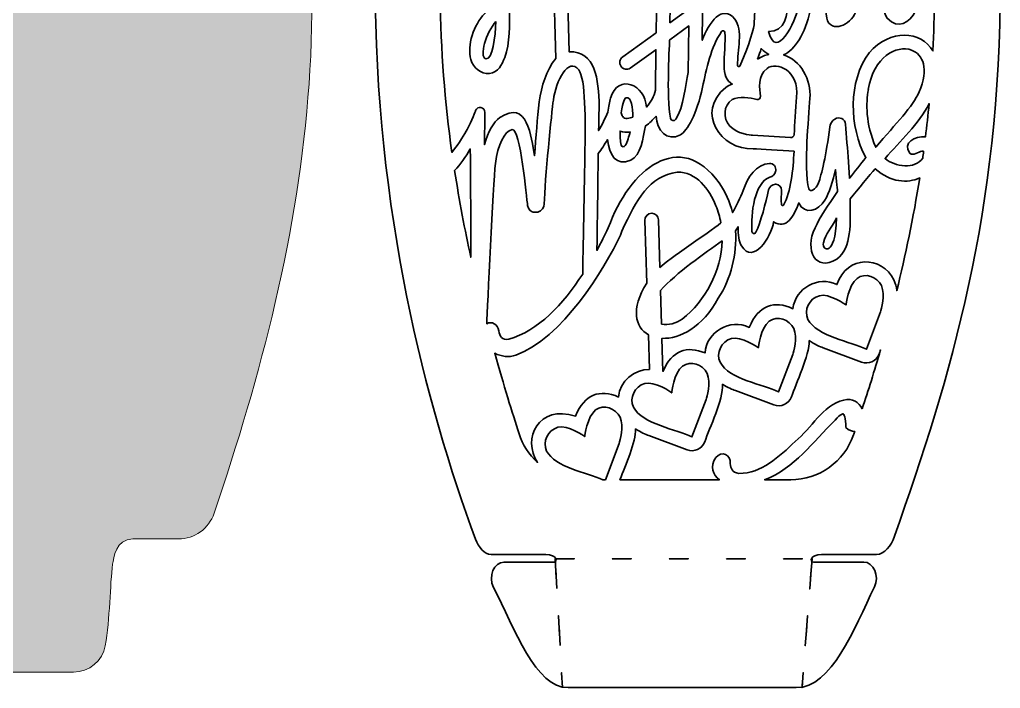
# Model space of a CAD drawing. Header units: inches. Extents: x -3.5 to 26.9, y -12.5 to 13.2.
# Drawn here: x 13.714 to 18.012, y -12.527 to -9.598 of the extents above; entities that cross this region are included whole.
import ezdxf

# ---------------------------------------------------------------- set-up
doc = ezdxf.new("R2010")
doc.units = ezdxf.units.IN
doc.header["$MEASUREMENT"] = 0
doc.layers.add('Bouquet Lantern - Floral Panels', color=7, linetype='Continuous', lineweight=0)

msp = doc.modelspace()

# ---------------------------------------------------------------- hatches: boundary and pattern name
at = {"layer": 'Bouquet Lantern - Floral Panels', "true_color": 0xe6e7e8, "transparency": 33554687}
h = msp.add_hatch(color=254, dxfattribs=at)
h.dxf.hatch_style = 2
edge = h.paths.add_edge_path()
edge.add_spline(control_points=[(14.5247, -7.7195), (14.5247, -7.7195), (14.2508, -7.7195), (14.2508, -7.7195), (14.1658, -7.7084), (14.1808, -7.6385), (14.1625, -7.5813), (14.1407, -7.4757), (14.0999, -7.2792), (14.0365, -7.1135), (13.9022, -6.7663), (13.8317, -6.8538), (13.5707, -6.8435), (13.3803, -6.8619), (13.2532, -7.4374), (13.2204, -7.5817), (13.2005, -7.638), (13.2153, -7.7096), (13.1304, -7.7196), (13.1304, -7.7196), (12.8728, -7.7196), (12.8728, -7.7196), (12.8039, -7.7196), (12.7418, -7.7623), (12.7179, -7.8269), (12.2333, -9.1385), (12.4362, -10.6467), (12.8151, -11.7606), (12.8378, -11.8273), (12.9007, -11.872), (12.9712, -11.872), (12.9712, -11.872), (13.1676, -11.872), (13.1676, -11.872), (13.2415, -11.872), (13.2521, -11.9552), (13.2561, -11.9866), (13.2675, -12.0745), (13.2668, -12.2212), (13.284, -12.3362), (13.2943, -12.4049), (13.3543, -12.4553), (13.4239, -12.4553), (13.4239, -12.4553), (13.9503, -12.4553), (13.9503, -12.4553), (14.0185, -12.4553), (14.0776, -12.4069), (14.0896, -12.3398), (14.1101, -12.2235), (14.1099, -12.0707), (14.1218, -11.9831), (14.1255, -11.9556), (14.1368, -11.8721), (14.2097, -11.8721), (14.2097, -11.8721), (14.4097, -11.8721), (14.4097, -11.8721), (14.4808, -11.8721), (14.5439, -11.8267), (14.5667, -11.7594), (14.9758, -10.5509), (15.229, -9.2628), (14.6793, -7.8256), (14.6548, -7.7619), (14.5933, -7.7198), (14.525, -7.7198), (14.525, -7.7198), (14.5247, -7.7195), (14.5247, -7.7195), (14.5247, -7.7195), (14.5247, -7.7195), (14.5247, -7.7195), (14.5247, -7.7195), (14.5247, -7.7195), (14.5247, -7.7195)], knot_values=[0, 0, 0, 0, 1, 1, 1, 2, 2, 2, 3, 3, 3, 4, 4, 4, 5, 5, 5, 6, 6, 6, 7, 7, 7, 8, 8, 8, 9, 9, 9, 10, 10, 10, 11, 11, 11, 12, 12, 12, 13, 13, 13, 14, 14, 14, 15, 15, 15, 16, 16, 16, 17, 17, 17, 18, 18, 18, 19, 19, 19, 20, 20, 20, 21, 21, 21, 22, 22, 22, 23, 23, 23, 24, 24, 24, 25, 25, 25, 25], degree=3, periodic=0)

# ---------------------------------------------------------------- linework, layer by layer
at = {"layer": 'Bouquet Lantern - Floral Panels'}
msp.add_open_spline([(14.5247, -7.7195), (14.5247, -7.7195), (14.2508, -7.7195), (14.2508, -7.7195), (14.1658, -7.7084), (14.1808, -7.6385), (14.1625, -7.5813), (14.1407, -7.4757), (14.0999, -7.2792), (14.0365, -7.1135), (13.9022, -6.7663), (13.8317, -6.8538), (13.5707, -6.8435), (13.3803, -6.8619), (13.2532, -7.4374), (13.2204, -7.5817), (13.2005, -7.638), (13.2153, -7.7096), (13.1304, -7.7196), (13.1304, -7.7196), (12.8728, -7.7196), (12.8728, -7.7196), (12.8039, -7.7196), (12.7418, -7.7623), (12.7179, -7.8269), (12.2333, -9.1385), (12.4362, -10.6467), (12.8151, -11.7606), (12.8378, -11.8273), (12.9007, -11.872), (12.9712, -11.872), (12.9712, -11.872), (13.1676, -11.872), (13.1676, -11.872), (13.2415, -11.872), (13.2521, -11.9552), (13.2561, -11.9866), (13.2675, -12.0745), (13.2668, -12.2212), (13.284, -12.3362), (13.2943, -12.4049), (13.3543, -12.4553), (13.4239, -12.4553), (13.4239, -12.4553), (13.9503, -12.4553), (13.9503, -12.4553), (14.0185, -12.4553), (14.0776, -12.4069), (14.0896, -12.3398), (14.1101, -12.2235), (14.1099, -12.0707), (14.1218, -11.9831), (14.1255, -11.9556), (14.1368, -11.8721), (14.2097, -11.8721), (14.2097, -11.8721), (14.4097, -11.8721), (14.4097, -11.8721), (14.4808, -11.8721), (14.5439, -11.8267), (14.5667, -11.7594), (14.9758, -10.5509), (15.229, -9.2628), (14.6793, -7.8256), (14.6548, -7.7619), (14.5933, -7.7198), (14.525, -7.7198), (14.525, -7.7198), (14.5247, -7.7195), (14.5247, -7.7195), (14.5247, -7.7195), (14.5247, -7.7195), (14.5247, -7.7195), (14.5247, -7.7195), (14.5247, -7.7195), (14.5247, -7.7195)], degree=3, knots=[0, 0, 0, 0, 1, 1, 1, 2, 2, 2, 3, 3, 3, 4, 4, 4, 5, 5, 5, 6, 6, 6, 7, 7, 7, 8, 8, 8, 9, 9, 9, 10, 10, 10, 11, 11, 11, 12, 12, 12, 13, 13, 13, 14, 14, 14, 15, 15, 15, 16, 16, 16, 17, 17, 17, 18, 18, 18, 19, 19, 19, 20, 20, 20, 21, 21, 21, 22, 22, 22, 23, 23, 23, 24, 24, 24, 25, 25, 25, 25], dxfattribs=at)
at = {"layer": 'Bouquet Lantern - Floral Panels', "color": 250, "lineweight": 35, "true_color": 0x231f20}
for points, knots in [([(17.6378, -7.6936), (17.6298, -7.6698), (17.6055, -7.6488), (17.5872, -7.6488), (17.5872, -7.6488), (17.2422, -7.6488), (17.2422, -7.6488), (17.2259, -7.6488), (17.2344, -7.6191), (17.2497, -7.6191), (17.2497, -7.6191), (17.5023, -7.6191), (17.5023, -7.6191), (17.5351, -7.6191), (17.5685, -7.5677), (17.5484, -7.5116), (17.4356, -7.1964), (17.058, -6.7727), (16.762, -6.7727), (16.762, -6.7727), (16.5063, -6.7727), (16.5063, -6.7727), (16.2134, -6.7727), (15.8523, -7.1553), (15.7237, -7.5116), (15.7067, -7.5585), (15.743, -7.6191), (15.774, -7.6191), (15.774, -7.6191), (16.0038, -7.6191), (16.0038, -7.6191), (16.0194, -7.6191), (16.0269, -7.6488), (16.0105, -7.6488), (16.0105, -7.6488), (15.6856, -7.6488), (15.6856, -7.6488), (15.6637, -7.6488), (15.6403, -7.6663), (15.6326, -7.6868), (15.4926, -8.0563), (15.2722, -8.7611), (15.2722, -9.43), (15.2722, -10.432), (15.4926, -11.2824), (15.7123, -11.8732), (15.7252, -11.9075), (15.7513, -11.9402), (15.7801, -11.9402), (15.7801, -11.9402), (16.0199, -11.9402), (16.0199, -11.9402), (16.0703, -11.9402), (16.0715, -11.9732), (16.0566, -11.9732), (16.0566, -11.9732), (15.8373, -11.9732), (15.8373, -11.9732), (15.7931, -11.9732), (15.7667, -12.0364), (15.7909, -12.0841), (15.8823, -12.263), (15.9774, -12.5266), (16.1181, -12.5234), (16.1181, -12.5234), (17.1177, -12.5234), (17.1177, -12.5234), (17.2715, -12.5243), (17.371, -12.2663), (17.4602, -12.082), (17.4831, -12.0346), (17.4562, -11.9732), (17.4128, -11.9732), (17.4128, -11.9732), (17.1928, -11.9732), (17.1928, -11.9732), (17.1753, -11.9732), (17.1784, -11.9402), (17.2285, -11.9402), (17.2285, -11.9402), (17.4692, -11.9402), (17.4692, -11.9402), (17.5034, -11.9402), (17.5344, -11.902), (17.5481, -11.8598), (17.7947, -11.1623), (18.012, -10.4411), (18.012, -9.43), (18.012, -8.6728), (17.7634, -8.0667), (17.6378, -7.6936), (17.6378, -7.6936), (17.6378, -7.6936), (17.6378, -7.6936), (17.6378, -7.6936), (17.6378, -7.6936), (17.6378, -7.6936)], [0, 0, 0, 0, 1, 1, 1, 2, 2, 2, 3, 3, 3, 4, 4, 4, 5, 5, 5, 6, 6, 6, 7, 7, 7, 8, 8, 8, 9, 9, 9, 10, 10, 10, 11, 11, 11, 12, 12, 12, 13, 13, 13, 14, 14, 14, 15, 15, 15, 16, 16, 16, 17, 17, 17, 18, 18, 18, 19, 19, 19, 20, 20, 20, 21, 21, 21, 22, 22, 22, 23, 23, 23, 24, 24, 24, 25, 25, 25, 26, 26, 26, 27, 27, 27, 28, 28, 28, 29, 29, 29, 30, 30, 30, 31, 31, 31, 32, 32, 32, 32]), ([(17.0997, -9.3968), (17.1083, -9.4166), (17.1245, -9.4282), (17.1444, -9.4345), (17.142, -9.4593), (17.1402, -9.4975), (17.1322, -9.5298), (17.111, -9.6143), (17.0305, -9.7793), (16.9966, -9.6503), (17.0662, -9.6514), (17.0869, -9.5741), (17.0755, -9.5146), (17.0585, -9.403), (16.9769, -9.4118), (16.948, -9.5113), (16.9366, -9.5449), (16.9337, -9.5839), (16.9331, -9.6198), (16.9288, -9.6518), (16.8942, -9.7523), (16.8699, -9.8009), (16.8674, -9.8059), (16.8597, -9.8042), (16.8597, -9.7985), (16.8601, -9.7336), (16.8852, -9.6424), (16.848, -9.595), (16.7951, -9.5275), (16.7326, -9.6106), (16.7056, -9.6882), (16.7056, -9.6882), (16.7088, -9.448), (16.7088, -9.448), (16.7091, -9.4257), (16.6828, -9.4136), (16.6662, -9.4284), (16.6558, -9.4375), (16.6498, -9.4506), (16.6495, -9.4643), (16.6495, -9.4643), (16.6481, -9.5509), (16.6481, -9.5509), (16.6481, -9.5509), (16.564, -9.6116), (16.564, -9.6116), (16.564, -9.6116), (16.5649, -9.5445), (16.5649, -9.5445), (16.5652, -9.5232), (16.5409, -9.5111), (16.5241, -9.5241), (16.5123, -9.5332), (16.5052, -9.5473), (16.5049, -9.5621), (16.5049, -9.5621), (16.5035, -9.6549), (16.5035, -9.6549), (16.5035, -9.6549), (16.3569, -9.7603), (16.3569, -9.7603), (16.3433, -9.7702), (16.3401, -9.7891), (16.3498, -9.8028), (16.3591, -9.8159), (16.3773, -9.8189), (16.3903, -9.8096), (16.3903, -9.8096), (16.5027, -9.7292), (16.5027, -9.7292), (16.5027, -9.7292), (16.5006, -9.9068), (16.5006, -9.9068), (16.4942, -9.9339), (16.4809, -9.9588), (16.4606, -9.9809), (16.4569, -9.883), (16.3373, -9.83), (16.3033, -9.9418), (16.2988, -9.958), (16.2949, -9.9789), (16.292, -10.0023), (16.2798, -10.0305), (16.2666, -10.058), (16.2516, -10.0838), (16.2527, -10.0205), (16.2535, -9.9775), (16.254, -9.9766), (16.2517, -9.8581), (16.2374, -9.7352), (16.1222, -9.7381), (16.1222, -9.7381), (16.1124, -9.3618), (16.1124, -9.3618), (16.1124, -9.3618), (16.1959, -9.3014), (16.1959, -9.3014), (16.1891, -9.3623), (16.221, -9.4453), (16.2924, -9.3998), (16.3244, -9.3792), (16.3422, -9.3238), (16.3526, -9.2828), (16.3812, -9.3088), (16.4185, -9.2867), (16.4363, -9.2566), (16.4363, -9.2566), (16.426, -9.4535), (16.426, -9.4535), (16.4249, -9.4752), (16.4483, -9.4896), (16.4672, -9.4789), (16.4672, -9.4789), (16.4672, -9.4789), (16.4672, -9.4789), (16.4774, -9.4731), (16.4838, -9.4624), (16.4842, -9.4507), (16.4851, -9.4195), (16.4872, -9.3525), (16.4916, -9.2702), (16.4994, -9.1261), (16.5267, -8.9966), (16.5749, -8.9178), (16.5817, -8.9067), (16.5977, -8.907), (16.6041, -8.9185), (16.6209, -8.9489), (16.622, -8.987), (16.6242, -9.0281), (16.552, -9.0561), (16.4792, -9.155), (16.5219, -9.2257), (16.5609, -9.2775), (16.6234, -9.2395), (16.6478, -9.1861), (16.667, -9.1491), (16.6785, -9.1088), (16.6824, -9.0661), (16.7001, -9.0564), (16.7133, -9.0452), (16.7291, -9.028), (16.7291, -9.028), (16.7233, -9.2598), (16.7233, -9.2598), (16.7227, -9.2834), (16.7481, -9.2985), (16.7685, -9.2867), (16.7788, -9.2807), (16.7852, -9.2699), (16.7853, -9.258), (16.7855, -9.2241), (16.7859, -9.1488), (16.787, -9.0645), (16.7885, -8.9392), (16.8191, -8.796), (16.8674, -8.7175), (16.874, -8.7068), (16.8898, -8.7066), (16.896, -8.7175), (16.9134, -8.7481), (16.9145, -8.7866), (16.9167, -8.8281), (16.8666, -8.8485), (16.8217, -8.8961), (16.8076, -8.9449), (16.779, -9.0221), (16.8509, -9.0874), (16.9124, -9.0257), (16.9483, -8.9895), (16.9703, -8.92), (16.9749, -8.8663), (16.9792, -8.8639), (16.9837, -8.8611), (16.9881, -8.8582), (17.0101, -8.8425), (17.0302, -8.8228), (17.0438, -8.7932), (17.081, -8.8328), (17.1415, -8.805), (17.1691, -8.7756), (17.1938, -8.7493), (17.2124, -8.688), (17.2124, -8.688), (17.2124, -8.688), (17.2134, -8.722), (17.2052, -8.7457), (17.182, -8.8118), (17.1249, -8.8839), (17.1019, -8.9443), (17.0838, -8.9914), (17.0881, -9.0393), (17.1416, -9.0564), (17.1727, -9.0664), (17.2033, -9.0559), (17.2263, -9.0335), (17.2142, -9.0782), (17.229, -9.1331), (17.2694, -9.1673), (17.2694, -9.1673), (17.2694, -9.1673), (17.2694, -9.1673), (17.2887, -9.1873), (17.333, -9.2332), (17.3644, -9.2656), (17.3685, -9.3718), (17.3448, -9.5582), (17.3167, -9.5592), (17.2858, -9.5602), (17.3281, -9.3355), (17.1997, -9.3781), (17.1849, -9.383), (17.1627, -9.3795), (17.158, -9.37), (17.1576, -9.3696), (17.157, -9.3692), (17.1566, -9.3686), (17.1494, -9.3584), (17.1383, -9.3517), (17.1259, -9.3532), (17.1259, -9.3532), (17.1259, -9.3532), (17.1259, -9.3532), (17.1049, -9.3557), (17.0917, -9.3777), (17.1002, -9.3971), (17.1002, -9.3971), (17.0997, -9.3968), (17.0997, -9.3968), (17.0997, -9.3968), (17.0997, -9.3968), (17.0997, -9.3968), (17.0997, -9.3968), (17.0997, -9.3968), (17.0997, -9.3968)], [0, 0, 0, 0, 1, 1, 1, 2, 2, 2, 3, 3, 3, 4, 4, 4, 5, 5, 5, 6, 6, 6, 7, 7, 7, 8, 8, 8, 9, 9, 9, 10, 10, 10, 11, 11, 11, 12, 12, 12, 13, 13, 13, 14, 14, 14, 15, 15, 15, 16, 16, 16, 17, 17, 17, 18, 18, 18, 19, 19, 19, 20, 20, 20, 21, 21, 21, 22, 22, 22, 23, 23, 23, 24, 24, 24, 25, 25, 25, 26, 26, 26, 27, 27, 27, 28, 28, 28, 29, 29, 29, 30, 30, 30, 31, 31, 31, 32, 32, 32, 33, 33, 33, 34, 34, 34, 35, 35, 35, 36, 36, 36, 37, 37, 37, 38, 38, 38, 39, 39, 39, 40, 40, 40, 41, 41, 41, 42, 42, 42, 43, 43, 43, 44, 44, 44, 45, 45, 45, 46, 46, 46, 47, 47, 47, 48, 48, 48, 49, 49, 49, 50, 50, 50, 51, 51, 51, 52, 52, 52, 53, 53, 53, 54, 54, 54, 55, 55, 55, 56, 56, 56, 57, 57, 57, 58, 58, 58, 59, 59, 59, 60, 60, 60, 61, 61, 61, 62, 62, 62, 63, 63, 63, 64, 64, 64, 65, 65, 65, 66, 66, 66, 67, 67, 67, 68, 68, 68, 69, 69, 69, 70, 70, 70, 71, 71, 71, 72, 72, 72, 73, 73, 73, 74, 74, 74, 75, 75, 75, 76, 76, 76, 77, 77, 77, 78, 78, 78, 78]), ([(15.7122, -9.9963), (15.7122, -9.9963), (15.6963, -10.0406), (15.6756, -10.0788), (15.6656, -10.0973), (15.641, -10.1377), (15.6087, -10.1793), (15.578, -9.9614), (15.5583, -9.7306), (15.5583, -9.4957), (15.5583, -9.4552), (15.559, -9.415), (15.5602, -9.3755), (15.5915, -9.3785), (15.6267, -9.3698), (15.6515, -9.351), (15.7117, -9.3161), (15.7608, -9.2578), (15.8003, -9.1896), (15.802, -9.2586), (15.8035, -9.361), (15.8023, -9.4818), (15.8023, -9.4818), (15.8023, -9.5223), (15.8023, -9.5223), (15.7813, -9.5406), (15.7644, -9.5573), (15.7517, -9.5717), (15.7048, -9.6185), (15.6738, -9.711), (15.6917, -9.7725), (15.7017, -9.8068), (15.7348, -9.8385), (15.7733, -9.8332), (15.8117, -9.8281), (15.8276, -9.7953), (15.8402, -9.7635), (15.8647, -9.7017), (15.859, -9.6155), (15.8619, -9.5498), (15.9178, -9.5039), (15.9822, -9.4549), (16.0535, -9.4041), (16.0535, -9.4041), (16.0633, -9.7682), (16.0633, -9.7682), (15.9788, -9.8766), (15.9872, -10.025), (15.9701, -10.1936), (15.957, -10.1107), (15.9391, -9.9446), (15.8187, -10.0267), (15.7902, -10.0461), (15.7681, -10.0892), (15.7512, -10.1452), (15.7519, -10.0949), (15.7527, -10.046), (15.7534, -10.0038), (15.7538, -9.9798), (15.7202, -9.9736), (15.7122, -9.9963), (15.7122, -9.9963), (15.7122, -9.9963), (15.7122, -9.9963), (15.7122, -9.9963), (15.7122, -9.9963), (15.7122, -9.9963)], [0, 0, 0, 0, 1, 1, 1, 2, 2, 2, 3, 3, 3, 4, 4, 4, 5, 5, 5, 6, 6, 6, 7, 7, 7, 8, 8, 8, 9, 9, 9, 10, 10, 10, 11, 11, 11, 12, 12, 12, 13, 13, 13, 14, 14, 14, 15, 15, 15, 16, 16, 16, 17, 17, 17, 18, 18, 18, 19, 19, 19, 20, 20, 20, 21, 21, 21, 22, 22, 22, 22]), ([(17.4366, -9.7427), (17.3444, -9.8648), (17.3492, -10.0705), (17.4224, -10.2014), (17.3999, -10.2309), (17.3734, -10.2641), (17.3508, -10.2921), (17.3508, -10.2921), (17.3463, -10.2198), (17.3463, -10.2198), (17.3416, -10.1655), (17.338, -10.1066), (17.3337, -10.056), (17.3317, -10.033), (17.3058, -10.0203), (17.2865, -10.033), (17.2742, -10.0409), (17.266, -10.0539), (17.2642, -10.0685), (17.2497, -10.1885), (17.227, -10.2816), (17.2153, -10.3117), (17.203, -10.3436), (17.1783, -10.3545), (17.1731, -10.3385), (17.1599, -10.298), (17.162, -10.1985), (17.164, -10.1324), (17.1683, -10.0713), (17.1745, -9.983), (17.1769, -9.9431), (17.1856, -9.86), (17.1344, -9.7743), (17.0622, -9.7521), (17.0874, -9.7409), (17.1103, -9.7166), (17.1301, -9.6857), (17.1728, -9.6188), (17.1948, -9.4989), (17.1952, -9.4398), (17.2038, -9.4393), (17.2126, -9.4382), (17.2212, -9.4368), (17.2237, -9.4368), (17.2274, -9.4371), (17.2312, -9.4427), (17.2491, -9.4698), (17.2426, -9.5813), (17.2545, -9.6034), (17.2844, -9.6582), (17.3656, -9.6146), (17.3824, -9.552), (17.4076, -9.4784), (17.4202, -9.3531), (17.4172, -9.2657), (17.4385, -9.2455), (17.4653, -9.22), (17.4872, -9.1993), (17.4701, -9.2423), (17.4684, -9.2938), (17.4997, -9.3324), (17.5091, -9.3475), (17.5398, -9.3786), (17.559, -9.3989), (17.5005, -9.4828), (17.4862, -9.5477), (17.5163, -9.5917), (17.6123, -9.6946), (17.7116, -9.4682), (17.6344, -9.396), (17.6598, -9.3624), (17.6906, -9.3266), (17.7155, -9.2884), (17.7198, -9.357), (17.7222, -9.4263), (17.7222, -9.4959), (17.7222, -9.577), (17.7201, -9.6566), (17.7163, -9.7348), (17.6638, -9.6466), (17.5297, -9.6363), (17.4367, -9.743), (17.4367, -9.743), (17.4367, -9.7427), (17.4367, -9.7427), (17.4367, -9.7427), (17.4367, -9.7427), (17.4367, -9.7427), (17.4367, -9.7427), (17.4366, -9.7427), (17.4366, -9.7427)], [0, 0, 0, 0, 1, 1, 1, 2, 2, 2, 3, 3, 3, 4, 4, 4, 5, 5, 5, 6, 6, 6, 7, 7, 7, 8, 8, 8, 9, 9, 9, 10, 10, 10, 11, 11, 11, 12, 12, 12, 13, 13, 13, 14, 14, 14, 15, 15, 15, 16, 16, 16, 17, 17, 17, 18, 18, 18, 19, 19, 19, 20, 20, 20, 21, 21, 21, 22, 22, 22, 23, 23, 23, 24, 24, 24, 25, 25, 25, 26, 26, 26, 27, 27, 27, 28, 28, 28, 29, 29, 29, 30, 30, 30, 30]), ([(15.8015, -9.6056), (15.7991, -9.6707), (15.787, -9.7771), (15.7566, -9.7686), (15.7262, -9.7602), (15.7595, -9.6531), (15.8015, -9.6056)], [0, 0, 0, 0, 1, 1, 1, 2, 2, 2, 2]), ([(16.563, -9.686), (16.563, -9.686), (16.6467, -9.6255), (16.6467, -9.6255), (16.6467, -9.6255), (16.6433, -9.8288), (16.6433, -9.8288), (16.6319, -9.8845), (16.6242, -9.9795), (16.5902, -10.0338), (16.584, -10.0438), (16.5685, -10.0409), (16.566, -10.0293), (16.5473, -9.9427), (16.5628, -9.686), (16.5628, -9.686), (16.5628, -9.686), (16.563, -9.686), (16.563, -9.686), (16.563, -9.686), (16.563, -9.686), (16.563, -9.686)], [0, 0, 0, 0, 1, 1, 1, 2, 2, 2, 3, 3, 3, 4, 4, 4, 5, 5, 5, 6, 6, 6, 7, 7, 7, 7]), ([(17.0272, -10.3186), (17.0123, -10.3188), (16.9994, -10.3292), (16.9962, -10.3436), (16.9841, -10.3968), (16.9619, -10.4877), (16.941, -10.5292), (16.9366, -10.538), (16.9234, -10.535), (16.9228, -10.5253), (16.9185, -10.4484), (16.9335, -10.3098), (17.0024, -10.2882), (17.0148, -10.2843), (17.0245, -10.2749), (17.0269, -10.2621), (17.0269, -10.2621), (17.0273, -10.2599), (17.0273, -10.2599), (17.0305, -10.2431), (17.0176, -10.2268), (17.0003, -10.2275), (16.9422, -10.2299), (16.9038, -10.2885), (16.8855, -10.3457), (16.8716, -10.3793), (16.856, -10.412), (16.8384, -10.4425), (16.8267, -10.3967), (16.8076, -10.3527), (16.7801, -10.3131), (16.6081, -10.0741), (16.387, -10.2502), (16.2937, -10.5102), (16.279, -10.5414), (16.2623, -10.5746), (16.244, -10.6082), (16.2448, -10.545), (16.2476, -10.3431), (16.2501, -10.1843), (16.2644, -10.1649), (16.2778, -10.1442), (16.2905, -10.123), (16.2988, -10.1909), (16.3267, -10.2418), (16.3923, -10.2128), (16.4367, -10.1932), (16.4463, -10.1157), (16.4573, -10.0624), (16.474, -10.0513), (16.489, -10.0373), (16.503, -10.0205), (16.507, -10.0803), (16.5503, -10.1352), (16.6103, -10.1018), (16.639, -10.0859), (16.6822, -10.0121), (16.707, -9.8931), (16.7231, -9.8159), (16.7448, -9.7139), (16.7903, -9.6496), (16.7948, -9.6434), (16.8044, -9.6463), (16.8051, -9.6538), (16.8083, -9.6935), (16.8003, -9.76), (16.8016, -9.7993), (16.7994, -9.8346), (16.8131, -9.8689), (16.8373, -9.8796), (16.826, -9.8838), (16.8174, -9.8889), (16.8088, -9.8948), (16.673, -10.0043), (16.788, -10.1689), (16.928, -10.1632), (16.928, -10.1632), (16.928, -10.1632), (16.928, -10.1632), (16.9645, -10.1656), (17.0476, -10.1706), (17.1078, -10.1742), (17.1037, -10.2543), (17.0947, -10.3518), (17.0616, -10.4096), (17.0592, -10.4138), (17.053, -10.4125), (17.0527, -10.4078), (17.0515, -10.3921), (17.0516, -10.3713), (17.053, -10.3454), (17.0538, -10.3307), (17.0422, -10.3184), (17.0274, -10.3185), (17.0274, -10.3185), (17.0272, -10.3185), (17.0272, -10.3185), (17.0272, -10.3185), (17.0272, -10.3186), (17.0272, -10.3186)], [0, 0, 0, 0, 1, 1, 1, 2, 2, 2, 3, 3, 3, 4, 4, 4, 5, 5, 5, 6, 6, 6, 7, 7, 7, 8, 8, 8, 9, 9, 9, 10, 10, 10, 11, 11, 11, 12, 12, 12, 13, 13, 13, 14, 14, 14, 15, 15, 15, 16, 16, 16, 17, 17, 17, 18, 18, 18, 19, 19, 19, 20, 20, 20, 21, 21, 21, 22, 22, 22, 23, 23, 23, 24, 24, 24, 25, 25, 25, 26, 26, 26, 27, 27, 27, 28, 28, 28, 29, 29, 29, 30, 30, 30, 31, 31, 31, 32, 32, 32, 33, 33, 33, 33]), ([(17.4333, -9.9035), (17.456, -9.76), (17.5577, -9.7073), (17.6228, -9.7313), (17.6726, -9.7496), (17.7008, -9.8128), (17.6562, -9.9145), (17.6274, -9.9799), (17.5563, -10.0498), (17.466, -10.1568), (17.4201, -10.0513), (17.4238, -9.9639), (17.4334, -9.9035), (17.4334, -9.9035), (17.4334, -9.9035), (17.4334, -9.9035), (17.4334, -9.9035), (17.4333, -9.9035), (17.4333, -9.9035)], [0, 0, 0, 0, 1, 1, 1, 2, 2, 2, 3, 3, 3, 4, 4, 4, 5, 5, 5, 6, 6, 6, 6]), ([(16.948, -9.771), (16.9545, -9.7543), (16.9599, -9.7382), (16.9637, -9.7243), (16.9749, -9.7359), (16.986, -9.7442), (16.9969, -9.7498), (16.9809, -9.7535), (16.9644, -9.7603), (16.948, -9.771), (16.948, -9.771), (16.948, -9.771), (16.948, -9.771), (16.948, -9.771), (16.948, -9.771), (16.948, -9.771)], [0, 0, 0, 0, 1, 1, 1, 2, 2, 2, 3, 3, 3, 4, 4, 4, 5, 5, 5, 5]), ([(15.7615, -10.9295), (15.7642, -10.866), (15.7878, -10.317), (15.7997, -10.2281), (15.8099, -10.1434), (15.8376, -10.0871), (15.8726, -10.0793), (15.9087, -10.0713), (15.9356, -10.3795), (15.9403, -10.4114), (15.946, -10.4498), (15.9853, -10.4405), (15.9853, -10.4405), (16.0017, -10.4359), (16.0131, -10.4211), (16.0133, -10.4042), (16.0144, -10.3059), (16.0466, -9.9971), (16.053, -9.95), (16.0644, -9.8655), (16.1187, -9.7599), (16.1641, -9.8173), (16.1945, -9.8578), (16.1942, -10.0336), (16.191, -10.1985), (16.188, -10.3571), (16.1822, -10.6874), (16.1817, -10.712), (16.0962, -10.8427), (15.9856, -10.9623), (15.8583, -10.9968), (15.8262, -11.0056), (15.8199, -10.9818), (15.8135, -10.961), (15.8095, -10.9316), (15.7827, -10.9166), (15.7612, -10.9298), (15.7612, -10.9298), (15.7615, -10.9295), (15.7615, -10.9295), (15.7615, -10.9295), (15.7615, -10.9295), (15.7615, -10.9295), (15.7615, -10.9295), (15.7615, -10.9295), (15.7615, -10.9295)], [0, 0, 0, 0, 1, 1, 1, 2, 2, 2, 3, 3, 3, 4, 4, 4, 5, 5, 5, 6, 6, 6, 7, 7, 7, 8, 8, 8, 9, 9, 9, 10, 10, 10, 11, 11, 11, 12, 12, 12, 13, 13, 13, 14, 14, 14, 15, 15, 15, 15]), ([(17.0928, -10.1141), (17.0928, -10.1141), (16.9255, -10.1039), (16.9255, -10.1039), (16.9183, -10.1049), (16.8566, -10.0977), (16.8262, -10.0635), (16.7956, -10.0293), (16.7973, -9.9731), (16.8373, -9.9481), (16.8651, -9.9306), (16.9165, -9.9402), (16.9442, -9.9473), (16.953, -9.9495), (16.9612, -9.9425), (16.9603, -9.9335), (16.9572, -9.8996), (16.9474, -9.8439), (16.9894, -9.8116), (17.0312, -9.7792), (17.1312, -9.8193), (17.1192, -9.9374), (17.1141, -9.9888), (17.1109, -10.0589), (17.108, -10.1009), (17.1074, -10.1086), (17.1008, -10.1145), (17.0928, -10.1141), (17.0928, -10.1141), (17.0928, -10.1141), (17.0928, -10.1141), (17.0928, -10.1141), (17.0928, -10.1141), (17.0928, -10.1141)], [0, 0, 0, 0, 1, 1, 1, 2, 2, 2, 3, 3, 3, 4, 4, 4, 5, 5, 5, 6, 6, 6, 7, 7, 7, 8, 8, 8, 9, 9, 9, 10, 10, 10, 11, 11, 11, 11]), ([(16.3509, -10.0053), (16.3578, -9.956), (16.3662, -9.9407), (16.3722, -9.9395), (16.3955, -9.9343), (16.402, -9.9855), (16.4013, -10.0246), (16.3877, -10.0303), (16.3647, -10.035), (16.3572, -10.0225), (16.3545, -10.0186), (16.3523, -10.0128), (16.3509, -10.0053)], [0, 0, 0, 0, 1, 1, 1, 2, 2, 2, 3, 3, 3, 4, 4, 4, 4]), ([(17.6837, -10.1116), (17.6381, -10.1059), (17.5803, -10.1382), (17.6158, -10.1832), (17.6284, -10.1955), (17.6535, -10.1771), (17.6684, -10.1734), (17.6699, -10.1738), (17.6728, -10.1741), (17.6755, -10.1748), (17.6741, -10.1846), (17.6728, -10.1946), (17.6715, -10.2045), (17.6374, -10.2549), (17.5506, -10.243), (17.5067, -10.2059), (17.574, -10.1291), (17.6531, -10.0566), (17.6997, -9.9653), (17.6949, -10.0148), (17.6897, -10.0635), (17.6838, -10.1116), (17.6838, -10.1116), (17.6838, -10.1116), (17.6838, -10.1116), (17.6838, -10.1116), (17.6837, -10.1116), (17.6837, -10.1116)], [0, 0, 0, 0, 1, 1, 1, 2, 2, 2, 3, 3, 3, 4, 4, 4, 5, 5, 5, 6, 6, 6, 7, 7, 7, 8, 8, 8, 9, 9, 9, 9]), ([(16.3899, -10.0898), (16.3842, -10.1084), (16.3778, -10.1325), (16.368, -10.1496), (16.3638, -10.1568), (16.3527, -10.1555), (16.3505, -10.1475), (16.3451, -10.1291), (16.3467, -10.1075), (16.3455, -10.0856), (16.3592, -10.0903), (16.3741, -10.0918), (16.3901, -10.0898), (16.3901, -10.0898), (16.3901, -10.0898), (16.3901, -10.0898), (16.3901, -10.0898), (16.3899, -10.0898), (16.3899, -10.0898)], [0, 0, 0, 0, 1, 1, 1, 2, 2, 2, 3, 3, 3, 4, 4, 4, 5, 5, 5, 6, 6, 6, 6]), ([(15.6205, -10.2591), (15.6459, -10.2311), (15.6687, -10.1989), (15.689, -10.1639), (15.6902, -10.2157), (15.6913, -10.4928), (15.6913, -10.6381), (15.6652, -10.5185), (15.641, -10.3914), (15.6205, -10.2591), (15.6205, -10.2591), (15.6205, -10.2591), (15.6205, -10.2591), (15.6205, -10.2591), (15.6205, -10.2591), (15.6205, -10.2591)], [0, 0, 0, 0, 1, 1, 1, 2, 2, 2, 3, 3, 3, 4, 4, 4, 5, 5, 5, 5]), ([(15.9838, -11.537), (15.9473, -11.5036), (15.9188, -11.4609), (15.9028, -11.4114), (15.8733, -11.3195), (15.8356, -11.1996), (15.7962, -11.0586), (15.8252, -11.0732), (15.8602, -11.0777), (15.888, -11.0674), (16.0874, -10.9982), (16.2798, -10.688), (16.3469, -10.5416), (16.3497, -10.5355), (16.3517, -10.5296), (16.3535, -10.5241), (16.4183, -10.3827), (16.4719, -10.2848), (16.5963, -10.2655), (16.6792, -10.2636), (16.736, -10.3399), (16.7653, -10.4128), (16.7756, -10.437), (16.7827, -10.4621), (16.7872, -10.4875), (16.7869, -10.4877), (16.7867, -10.4878), (16.7865, -10.4881), (16.7328, -10.5328), (16.5553, -10.6464), (16.5203, -10.6831), (16.5203, -10.6831), (16.514, -10.4741), (16.514, -10.4741), (16.5134, -10.4581), (16.5002, -10.4455), (16.4841, -10.4457), (16.467, -10.4461), (16.4534, -10.4603), (16.454, -10.4775), (16.454, -10.4775), (16.4626, -10.7524), (16.4626, -10.7524), (16.3908, -10.8639), (16.4112, -10.9452), (16.4699, -10.9778), (16.4699, -10.9778), (16.4744, -11.1295), (16.4744, -11.1295), (16.4078, -11.1298), (16.3448, -11.1795), (16.3384, -11.2505), (16.257, -11.2152), (16.1905, -11.2377), (16.1503, -11.3341), (15.9869, -11.2817), (15.9155, -11.4342), (15.9838, -11.5371), (15.9838, -11.5371), (15.9838, -11.5371), (15.9838, -11.5371), (15.9838, -11.5371), (15.9838, -11.537), (15.9838, -11.537)], [0, 0, 0, 0, 1, 1, 1, 2, 2, 2, 3, 3, 3, 4, 4, 4, 5, 5, 5, 6, 6, 6, 7, 7, 7, 8, 8, 8, 9, 9, 9, 10, 10, 10, 11, 11, 11, 12, 12, 12, 13, 13, 13, 14, 14, 14, 15, 15, 15, 16, 16, 16, 17, 17, 17, 18, 18, 18, 19, 19, 19, 20, 20, 20, 21, 21, 21, 21]), ([(17.5578, -10.7843), (17.556, -10.7684), (17.5523, -10.7527), (17.5456, -10.7378), (17.4922, -10.6317), (17.3398, -10.6263), (17.2958, -10.7578), (17.2142, -10.7184), (17.1126, -10.7732), (17.103, -10.8638), (17.0216, -10.8255), (16.9516, -10.8478), (16.9115, -10.9455), (16.8277, -10.9048), (16.7234, -10.9643), (16.718, -11.0577), (16.6377, -11.0243), (16.5734, -11.0461), (16.5333, -11.1386), (16.5333, -11.1386), (16.529, -10.9935), (16.529, -10.9935), (16.6065, -10.9967), (16.7074, -10.9446), (16.7759, -10.818), (16.8312, -10.7317), (16.8583, -10.6255), (16.8512, -10.5224), (16.8551, -10.5167), (16.859, -10.5109), (16.8627, -10.505), (16.8626, -10.5396), (16.8665, -10.5702), (16.8774, -10.5885), (16.9278, -10.6731), (17.0087, -10.55), (17.0185, -10.4828), (17.0731, -10.5191), (17.1066, -10.4606), (17.1283, -10.4003), (17.1544, -10.4555), (17.2156, -10.4353), (17.2424, -10.3882), (17.2612, -10.363), (17.2797, -10.2975), (17.289, -10.2546), (17.2945, -10.3038), (17.2987, -10.3509), (17.2987, -10.3509), (17.2565, -10.4086), (17.2217, -10.4635), (17.1998, -10.5093), (17.1523, -10.6086), (17.2024, -10.7035), (17.2949, -10.6474), (17.3624, -10.5932), (17.3541, -10.491), (17.3541, -10.3818), (17.3876, -10.3424), (17.4395, -10.2761), (17.4634, -10.2509), (17.5322, -10.3121), (17.6045, -10.3146), (17.6585, -10.2911), (17.6308, -10.4668), (17.5959, -10.6317), (17.5578, -10.7845), (17.5578, -10.7845), (17.5578, -10.7845), (17.5578, -10.7845), (17.5578, -10.7845), (17.5578, -10.7843), (17.5578, -10.7843)], [0, 0, 0, 0, 1, 1, 1, 2, 2, 2, 3, 3, 3, 4, 4, 4, 5, 5, 5, 6, 6, 6, 7, 7, 7, 8, 8, 8, 9, 9, 9, 10, 10, 10, 11, 11, 11, 12, 12, 12, 13, 13, 13, 14, 14, 14, 15, 15, 15, 16, 16, 16, 17, 17, 17, 18, 18, 18, 19, 19, 19, 20, 20, 20, 21, 21, 21, 22, 22, 22, 23, 23, 23, 24, 24, 24, 24]), ([(17.2945, -10.465), (17.2906, -10.5584), (17.2747, -10.5891), (17.2615, -10.5981), (17.2442, -10.6096), (17.2328, -10.5931), (17.237, -10.5745), (17.2487, -10.5314), (17.2681, -10.5171), (17.2945, -10.465)], [0, 0, 0, 0, 1, 1, 1, 2, 2, 2, 3, 3, 3, 3]), ([(16.5227, -10.7834), (16.5908, -10.7074), (16.7191, -10.6191), (16.7927, -10.5671), (16.788, -10.6986), (16.7187, -10.8298), (16.6177, -10.9088), (16.5923, -10.9292), (16.5563, -10.9367), (16.527, -10.931), (16.527, -10.931), (16.5227, -10.7834), (16.5227, -10.7834), (16.5227, -10.7834), (16.5227, -10.7834), (16.5227, -10.7834), (16.5227, -10.7834), (16.5227, -10.7834), (16.5227, -10.7834)], [0, 0, 0, 0, 1, 1, 1, 2, 2, 2, 3, 3, 3, 4, 4, 4, 5, 5, 5, 6, 6, 6, 6]), ([(17.487, -10.8775), (17.487, -10.8775), (17.4247, -11.041), (17.4247, -11.041), (17.3588, -11.0086), (17.2078, -10.985), (17.1684, -10.9109), (17.1497, -10.87), (17.1734, -10.8192), (17.2187, -10.8068), (17.2587, -10.7941), (17.3366, -10.847), (17.3358, -10.8473), (17.3358, -10.8473), (17.3455, -10.7607), (17.3837, -10.731), (17.419, -10.7043), (17.4724, -10.723), (17.4908, -10.7628), (17.5095, -10.8036), (17.4902, -10.8666), (17.4869, -10.8774), (17.4869, -10.8774), (17.487, -10.8774), (17.487, -10.8774), (17.487, -10.8774), (17.487, -10.8775), (17.487, -10.8775)], [0, 0, 0, 0, 1, 1, 1, 2, 2, 2, 3, 3, 3, 4, 4, 4, 5, 5, 5, 6, 6, 6, 7, 7, 7, 8, 8, 8, 9, 9, 9, 9]), ([(16.8342, -10.9945), (16.8742, -10.9817), (16.9522, -11.0346), (16.9513, -11.0349), (16.9513, -11.0349), (16.961, -10.9484), (16.9992, -10.9186), (17.0345, -10.892), (17.088, -10.9106), (17.1063, -10.9505), (17.1251, -10.9913), (17.1058, -11.0542), (17.1024, -11.065), (17.1024, -11.065), (17.0401, -11.2285), (17.0401, -11.2285), (16.9742, -11.1961), (16.8233, -11.1725), (16.7838, -11.0984), (16.7651, -11.0575), (16.7888, -11.0067), (16.8341, -10.9943), (16.8341, -10.9943), (16.8342, -10.9943), (16.8342, -10.9943), (16.8342, -10.9943), (16.8342, -10.9945), (16.8342, -10.9945)], [0, 0, 0, 0, 1, 1, 1, 2, 2, 2, 3, 3, 3, 4, 4, 4, 5, 5, 5, 6, 6, 6, 7, 7, 7, 8, 8, 8, 9, 9, 9, 9]), ([(17.4065, -11.3027), (17.3927, -11.2738), (17.364, -11.253), (17.3255, -11.2638), (17.2309, -11.2875), (17.1855, -11.3882), (17.113, -11.4448), (17.043, -11.5114), (16.9638, -11.5871), (16.8666, -11.5849), (16.8335, -11.5807), (16.8313, -11.5636), (16.8285, -11.542), (16.8298, -11.5046), (16.7916, -11.4834), (16.7647, -11.5156), (16.7381, -11.5548), (16.7517, -11.5899), (16.7808, -11.613), (16.7808, -11.613), (16.3449, -11.613), (16.3449, -11.613), (16.3698, -11.5485), (16.4152, -11.446), (16.4135, -11.3903), (16.4356, -11.405), (16.4576, -11.4148), (16.4717, -11.4193), (16.4717, -11.4193), (16.4717, -11.4193), (16.4717, -11.4193), (16.4717, -11.4193), (16.6394, -11.4817), (16.6394, -11.4817), (16.6697, -11.4932), (16.7049, -11.478), (16.7167, -11.4467), (16.7373, -11.3857), (16.7977, -11.261), (16.7948, -11.1946), (16.8163, -11.2088), (16.8376, -11.2181), (16.8515, -11.2225), (16.8515, -11.2225), (16.8515, -11.2225), (16.8515, -11.2225), (16.8515, -11.2225), (17.0191, -11.2849), (17.0191, -11.2849), (17.0494, -11.2964), (17.0847, -11.2811), (17.0965, -11.2499), (17.1159, -11.1921), (17.1758, -11.0661), (17.1744, -11.0036), (17.1974, -11.0196), (17.2209, -11.03), (17.2359, -11.0349), (17.2359, -11.0349), (17.2359, -11.0349), (17.2359, -11.0349), (17.2359, -11.0349), (17.4035, -11.0973), (17.4035, -11.0973), (17.4338, -11.1088), (17.4691, -11.0935), (17.4809, -11.0623), (17.4827, -11.0564), (17.4848, -11.0505), (17.487, -11.0443), (17.4601, -11.1361), (17.4328, -11.2223), (17.4063, -11.3025), (17.4063, -11.3025), (17.4063, -11.3025), (17.4063, -11.3025), (17.4063, -11.3025), (17.4065, -11.3027), (17.4065, -11.3027)], [0, 0, 0, 0, 1, 1, 1, 2, 2, 2, 3, 3, 3, 4, 4, 4, 5, 5, 5, 6, 6, 6, 7, 7, 7, 8, 8, 8, 9, 9, 9, 10, 10, 10, 11, 11, 11, 12, 12, 12, 13, 13, 13, 14, 14, 14, 15, 15, 15, 16, 16, 16, 17, 17, 17, 18, 18, 18, 19, 19, 19, 20, 20, 20, 21, 21, 21, 22, 22, 22, 23, 23, 23, 24, 24, 24, 25, 25, 25, 26, 26, 26, 26]), ([(16.5716, -11.2317), (16.5716, -11.2317), (16.5813, -11.1452), (16.6195, -11.1155), (16.6548, -11.0888), (16.7083, -11.1074), (16.7266, -11.1473), (16.7453, -11.1881), (16.726, -11.251), (16.7227, -11.2618), (16.7227, -11.2618), (16.6603, -11.4253), (16.6603, -11.4253), (16.5945, -11.393), (16.4435, -11.3693), (16.4041, -11.2952), (16.3853, -11.2543), (16.4091, -11.2035), (16.4544, -11.1911), (16.4944, -11.1784), (16.5723, -11.2313), (16.5715, -11.2316), (16.5715, -11.2316), (16.5715, -11.2316), (16.5715, -11.2316), (16.5715, -11.2316), (16.5716, -11.2317), (16.5716, -11.2317)], [0, 0, 0, 0, 1, 1, 1, 2, 2, 2, 3, 3, 3, 4, 4, 4, 5, 5, 5, 6, 6, 6, 7, 7, 7, 8, 8, 8, 9, 9, 9, 9]), ([(16.2809, -11.6131), (16.2809, -11.6131), (16.2701, -11.6131), (16.2701, -11.6131), (16.2003, -11.5827), (16.0608, -11.5581), (16.0231, -11.4871), (16.0044, -11.4463), (16.0281, -11.3955), (16.0734, -11.3831), (16.1134, -11.3703), (16.1913, -11.4232), (16.1905, -11.4235), (16.1905, -11.4235), (16.2002, -11.337), (16.2384, -11.3073), (16.2737, -11.2806), (16.3272, -11.2992), (16.3455, -11.3391), (16.3642, -11.3799), (16.3449, -11.4428), (16.3416, -11.4536), (16.3416, -11.4536), (16.2809, -11.613), (16.2809, -11.613), (16.2809, -11.613), (16.2809, -11.613), (16.2809, -11.613), (16.2809, -11.613), (16.2809, -11.6131), (16.2809, -11.6131)], [0, 0, 0, 0, 1, 1, 1, 2, 2, 2, 3, 3, 3, 4, 4, 4, 5, 5, 5, 6, 6, 6, 7, 7, 7, 8, 8, 8, 9, 9, 9, 10, 10, 10, 10]), ([(17.3683, -11.4164), (17.3281, -11.5341), (17.2174, -11.6131), (17.0931, -11.6131), (17.0931, -11.6131), (16.9784, -11.6131), (16.9784, -11.6131), (17.1112, -11.5599), (17.1905, -11.4495), (17.2874, -11.3518), (17.3142, -11.322), (17.3227, -11.3245), (17.3231, -11.3246), (17.3267, -11.323), (17.3333, -11.3414), (17.3349, -11.3836), (17.3477, -11.3973), (17.362, -11.4014), (17.3735, -11.4013), (17.3719, -11.4063), (17.3701, -11.4114), (17.3684, -11.4164), (17.3684, -11.4164), (17.3683, -11.4164), (17.3683, -11.4164), (17.3683, -11.4164), (17.3683, -11.4164), (17.3683, -11.4164)], [0, 0, 0, 0, 1, 1, 1, 2, 2, 2, 3, 3, 3, 4, 4, 4, 5, 5, 5, 6, 6, 6, 7, 7, 7, 8, 8, 8, 9, 9, 9, 9]), ([(16.0659, -12.0423), (16.0659, -12.0423), (16.0612, -11.9591), (16.0612, -11.9591), (16.0612, -11.9591), (16.1445, -11.9591), (16.1445, -11.9591), (16.1445, -11.9591), (16.0612, -11.9591), (16.0612, -11.9591), (16.0612, -11.9591), (16.0659, -12.0423), (16.0659, -12.0423)], [0, 0, 0, 0, 1, 1, 1, 2, 2, 2, 3, 3, 3, 4, 4, 4, 4]), ([(16.3112, -11.9591), (16.3112, -11.9591), (16.3112, -11.9591), (16.3112, -11.9591), (16.3112, -11.9591), (16.3945, -11.9591), (16.3945, -11.9591), (16.3945, -11.9591), (16.3112, -11.9591), (16.3112, -11.9591)], [0, 0, 0, 0, 1, 1, 1, 2, 2, 2, 3, 3, 3, 3]), ([(16.5612, -11.9591), (16.5612, -11.9591), (16.5612, -11.9591), (16.5612, -11.9591), (16.5612, -11.9591), (16.6445, -11.9591), (16.6445, -11.9591), (16.6445, -11.9591), (16.5612, -11.9591), (16.5612, -11.9591)], [0, 0, 0, 0, 1, 1, 1, 2, 2, 2, 3, 3, 3, 3]), ([(16.8112, -11.9591), (16.8112, -11.9591), (16.8112, -11.9591), (16.8112, -11.9591), (16.8112, -11.9591), (16.8945, -11.9591), (16.8945, -11.9591), (16.8945, -11.9591), (16.8112, -11.9591), (16.8112, -11.9591)], [0, 0, 0, 0, 1, 1, 1, 2, 2, 2, 3, 3, 3, 3]), ([(17.0612, -11.9591), (17.0612, -11.9591), (17.0612, -11.9591), (17.0612, -11.9591), (17.0612, -11.9591), (17.1445, -11.9591), (17.1445, -11.9591), (17.1445, -11.9591), (17.0612, -11.9591), (17.0612, -11.9591)], [0, 0, 0, 0, 1, 1, 1, 2, 2, 2, 3, 3, 3, 3]), ([(17.1802, -12.0421), (17.1802, -12.0421), (17.1867, -11.9591), (17.1867, -11.9591), (17.1867, -11.9591), (17.1802, -12.0421), (17.1802, -12.0421)], [0, 0, 0, 0, 1, 1, 1, 2, 2, 2, 2]), ([(16.0685, -12.0893), (16.0685, -12.0893), (16.0638, -12.0061), (16.0638, -12.0061), (16.0638, -12.0061), (16.0685, -12.0893), (16.0685, -12.0893), (16.0685, -12.0893), (16.0685, -12.0893), (16.0685, -12.0893)], [0, 0, 0, 0, 1, 1, 1, 2, 2, 2, 3, 3, 3, 3]), ([(17.1765, -12.0907), (17.1765, -12.0907), (17.1765, -12.0907), (17.1765, -12.0907), (17.1765, -12.0907), (17.183, -12.0077), (17.183, -12.0077), (17.183, -12.0077), (17.1765, -12.0907), (17.1765, -12.0907)], [0, 0, 0, 0, 1, 1, 1, 2, 2, 2, 3, 3, 3, 3]), ([(16.0801, -12.2918), (16.0801, -12.2918), (16.0753, -12.2086), (16.0753, -12.2086), (16.0753, -12.2086), (16.0753, -12.2086), (16.0753, -12.2086), (16.0753, -12.2086), (16.0801, -12.2918), (16.0801, -12.2918)], [0, 0, 0, 0, 1, 1, 1, 2, 2, 2, 3, 3, 3, 3]), ([(17.1608, -12.2914), (17.1608, -12.2914), (17.1673, -12.2084), (17.1673, -12.2084), (17.1673, -12.2084), (17.1608, -12.2914), (17.1608, -12.2914)], [0, 0, 0, 0, 1, 1, 1, 2, 2, 2, 2]), ([(16.0827, -12.3389), (16.0827, -12.3389), (16.078, -12.2557), (16.078, -12.2557), (16.078, -12.2557), (16.0827, -12.3389), (16.0827, -12.3389), (16.0827, -12.3389), (16.0827, -12.3389), (16.0827, -12.3389)], [0, 0, 0, 0, 1, 1, 1, 2, 2, 2, 3, 3, 3, 3]), ([(17.157, -12.34), (17.157, -12.34), (17.157, -12.34), (17.157, -12.34), (17.157, -12.34), (17.1635, -12.257), (17.1635, -12.257), (17.1635, -12.257), (17.157, -12.34), (17.157, -12.34)], [0, 0, 0, 0, 1, 1, 1, 2, 2, 2, 3, 3, 3, 3]), ([(16.0931, -12.5234), (16.0931, -12.5234), (16.0894, -12.4582), (16.0894, -12.4582), (16.0894, -12.4582), (16.0894, -12.4582), (16.0894, -12.4582), (16.0894, -12.4582), (16.0931, -12.5234), (16.0931, -12.5234)], [0, 0, 0, 0, 1, 1, 1, 2, 2, 2, 3, 3, 3, 3]), ([(17.1427, -12.5234), (17.1427, -12.5234), (17.1441, -12.5061), (17.1441, -12.5061), (17.1441, -12.5061), (17.1427, -12.5234), (17.1427, -12.5234), (17.1427, -12.5234), (17.1478, -12.4575), (17.1478, -12.4575), (17.1478, -12.4575), (17.1427, -12.5234), (17.1427, -12.5234)], [0, 0, 0, 0, 1, 1, 1, 2, 2, 2, 3, 3, 3, 4, 4, 4, 4])]:
    msp.add_open_spline(points, degree=3, knots=knots, dxfattribs=at)

doc.saveas('drawing.dxf')
